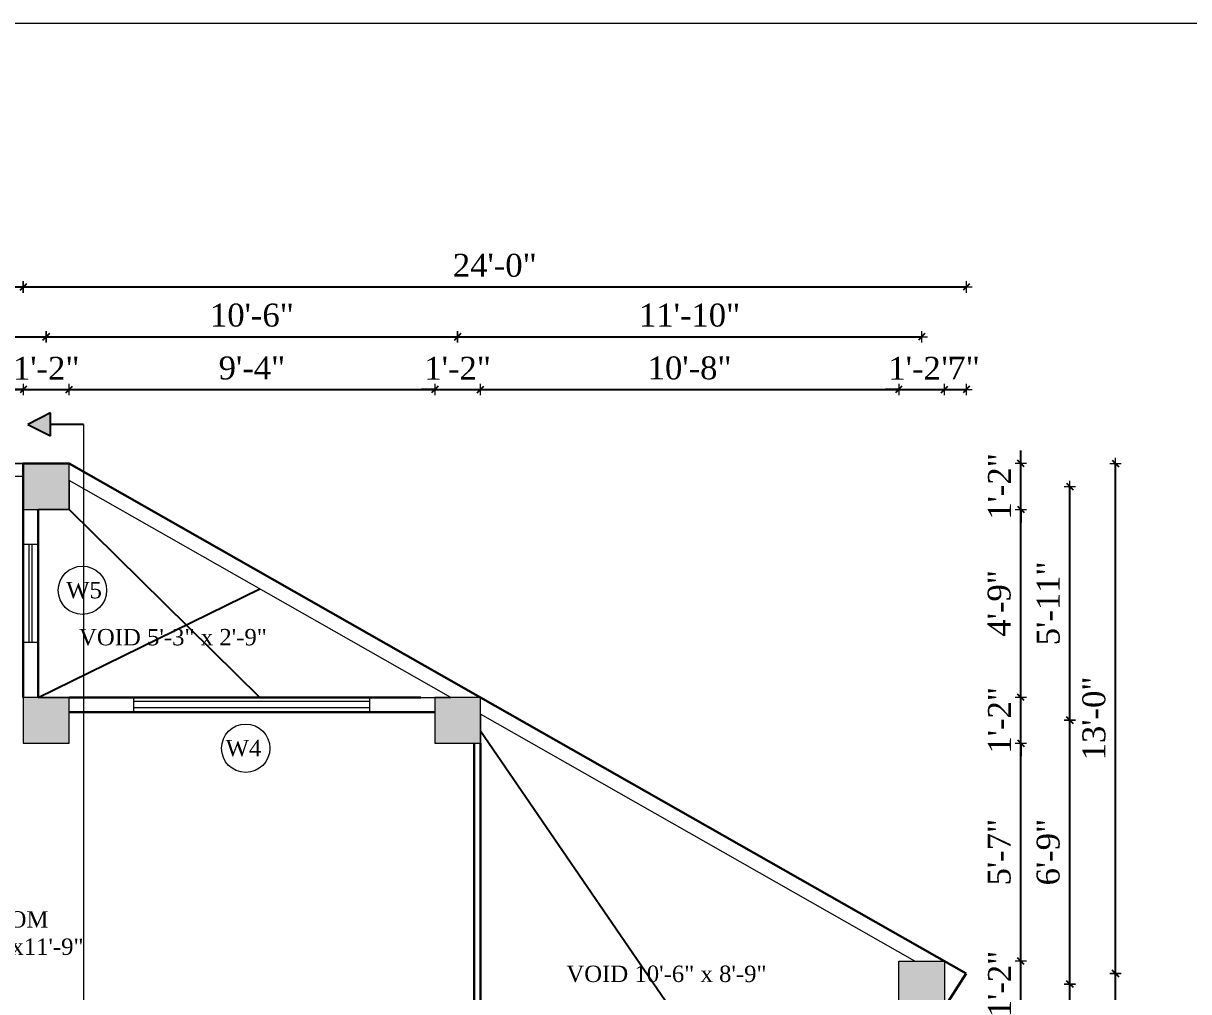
# Model space of a CAD drawing. Header units: inches. Extents: x 151827 to 158466, y -33102 to -26532.
# Drawn here: x 157548.7 to 157904.4, y -31242.7 to -30947.1 of the extents above; entities that cross this region are included whole.
import ezdxf

# ---------------------------------------------------------------- set-up
doc = ezdxf.new("R2010")
doc.units = ezdxf.units.IN
doc.header["$LTSCALE"] = 5
doc.header["$MEASUREMENT"] = 0
for name, color, linetype, lineweight in [('A-WALL', 7, 'Continuous', 9), ('Dimension', 7, 'Continuous', 18), ('Dw', 2, 'Continuous', 18), ('ele1', 21, 'Continuous', 20)]:
    doc.layers.add(name, color=color, linetype=linetype, lineweight=lineweight)
doc.layers.add('dim line', color=7, linetype='Continuous', lineweight=15, true_color=0xfab2b2)
doc.layers.add('TEXT', color=6, linetype='Continuous')
doc.layers.add('WALL', color=7, linetype='Continuous')
doc.styles.add('ordinary', font='times.ttf')
doc.dimstyles.new('Copy of 96', dxfattribs={"dimtxt": 7, "dimasz": 4, "dimexe": 0.5, "dimexo": 0.5, "dimgap": 3, "dimtad": 1, "dimdec": 1, "dimzin": 11, "dimdsep": 46, "dimlunit": 4, "dimtxsty": 'ordinary', "dimblk": 'OBLIQUE', "dimcen": 0.09, "dimse1": 1, "dimse2": 1, "dimclrt": 6, "dimazin": 0, "dimtfac": 1, "dimtdec": 1, "dimtix": 1, "dimtmove": 2, "dimatfit": 3, "dimldrblk": 'leader', "dimfxl": 0.5, "dimfxlon": 1, "dimtolj": 1, "dimtzin": 0, "dimarcsym": 0})

# ---------------------------------------------------------------- blocks, each defined once
blk = doc.blocks.new('oblique')
at = {"color": 0, "lineweight": -2}
blk.add_line((0.25, 0.25), (-0.25, -0.25), dxfattribs=at)
at = {"layer": 'dim line', "lineweight": 9}
for p, q in [((-0.4375, 0), (0.4375, 0)), ((0, 0.4375), (0, -0.4375))]:
    blk.add_line(p, q, dxfattribs=at)
blk = doc.blocks.new('*D532')
at = {"layer": 'A-WALL', "color": 0, "lineweight": -2, "ltscale": 5, "transparency": 16777216}
for p, q in [((157853.15, -31233.39), (157853.15, -31229.39)), ((157853.15, -31247.39), (157853.15, -31233.39)), ((157853.15, -31247.39), (157853.15, -31251.39))]:
    blk.add_line(p, q, dxfattribs=at)
at = {"layer": 'Defpoints', "color": 0, "ltscale": 5, "transparency": 16777216}
for p in [(157829.89, -31233.39), (157853.15, -31233.39), (157829.89, -31247.39)]:
    blk.add_point(p, dxfattribs=at)
at = {"layer": 'A-WALL', "color": 0, "lineweight": -2, "ltscale": 5, "transparency": 16777216, "xscale": 4, "yscale": 4, "zscale": 4}
for p, rotation in [((157853.15, -31233.39), 270), ((157853.15, -31247.39), 90)]:
    blk.add_blockref('oblique', p, dxfattribs=dict(at, rotation=rotation))
at = {"layer": 'A-WALL', "color": 6, "ltscale": 5, "transparency": 16777216, "insert": (157846.65, -31240.39), "char_height": 7, "attachment_point": 5, "rotation": 90, "style": 'ordinary'}
blk.add_mtext('\\A1;1\'-2"', dxfattribs=at)
blk = doc.blocks.new('_OBLIQUE')
at = {"color": 0, "linetype": 'ByBlock'}
blk.add_line((-0.5, -0.5), (0.5, 0.5), dxfattribs=at)
blk = doc.blocks.new('leader')
at = {"layer": 'Dimension'}
for p, q in [((0, -4.328), (0, 4.328)), ((-4.424, 0), (4.424, 0))]:
    blk.add_line(p, q, dxfattribs=at)
blk = doc.blocks.new('*D533')
at = {"layer": 'A-WALL', "color": 0, "lineweight": -2, "ltscale": 5, "transparency": 16777216}
blk.add_line((157853.15, -31233.39), (157853.15, -31166.88), dxfattribs=at)
at = {"layer": 'Defpoints', "color": 0, "ltscale": 5, "transparency": 16777216}
for p in [(157688.28, -31166.88), (157853.15, -31166.88), (157829.89, -31233.39)]:
    blk.add_point(p, dxfattribs=at)
at = {"layer": 'A-WALL', "color": 0, "lineweight": -2, "ltscale": 5, "transparency": 16777216, "xscale": 4, "yscale": 4, "zscale": 4}
for p, rotation in [((157853.15, -31166.88), 90), ((157853.15, -31233.39), 270)]:
    blk.add_blockref('oblique', p, dxfattribs=dict(at, rotation=rotation))
at = {"layer": 'A-WALL', "color": 6, "ltscale": 5, "transparency": 16777216, "insert": (157846.58, -31200.13), "char_height": 7, "attachment_point": 5, "rotation": 90, "style": 'ordinary'}
blk.add_mtext('\\A1;5\'-7"', dxfattribs=at)
blk = doc.blocks.new('*D534')
at = {"layer": 'A-WALL', "color": 0, "lineweight": -2, "ltscale": 5, "transparency": 16777216}
for p, q in [((157853.15, -31152.88), (157853.15, -31148.88)), ((157853.15, -31166.88), (157853.15, -31152.88)), ((157853.15, -31166.88), (157853.15, -31170.88))]:
    blk.add_line(p, q, dxfattribs=at)
at = {"layer": 'Defpoints', "color": 0, "ltscale": 5, "transparency": 16777216}
for p in [(157688.28, -31152.88), (157853.15, -31152.88), (157688.28, -31166.88)]:
    blk.add_point(p, dxfattribs=at)
at = {"layer": 'A-WALL', "color": 0, "lineweight": -2, "ltscale": 5, "transparency": 16777216, "xscale": 4, "yscale": 4, "zscale": 4}
for p, rotation in [((157853.15, -31152.88), 270), ((157853.15, -31166.88), 90)]:
    blk.add_blockref('oblique', p, dxfattribs=dict(at, rotation=rotation))
at = {"layer": 'A-WALL', "color": 6, "ltscale": 5, "transparency": 16777216, "insert": (157846.65, -31159.88), "char_height": 7, "attachment_point": 5, "rotation": 90, "style": 'ordinary'}
blk.add_mtext('\\A1;1\'-2"', dxfattribs=at)
blk = doc.blocks.new('*D535')
at = {"layer": 'A-WALL', "color": 0, "lineweight": -2, "ltscale": 5, "transparency": 16777216}
blk.add_line((157853.15, -31152.88), (157853.15, -31095.5), dxfattribs=at)
at = {"layer": 'Defpoints', "color": 0, "ltscale": 5, "transparency": 16777216}
for p in [(157562.71, -31095.5), (157853.15, -31095.5), (157688.28, -31152.88)]:
    blk.add_point(p, dxfattribs=at)
at = {"layer": 'A-WALL', "color": 0, "lineweight": -2, "ltscale": 5, "transparency": 16777216, "xscale": 4, "yscale": 4, "zscale": 4}
for p, rotation in [((157853.15, -31095.5), 90), ((157853.15, -31152.88), 270)]:
    blk.add_blockref('oblique', p, dxfattribs=dict(at, rotation=rotation))
at = {"layer": 'A-WALL', "color": 6, "ltscale": 5, "transparency": 16777216, "insert": (157846.58, -31124.19), "char_height": 7, "attachment_point": 5, "rotation": 90, "style": 'ordinary'}
blk.add_mtext('\\A1;4\'-9"', dxfattribs=at)
blk = doc.blocks.new('*D536')
at = {"layer": 'A-WALL', "color": 0, "lineweight": -2, "ltscale": 5, "transparency": 16777216}
for p, q in [((157853.15, -31081.5), (157853.15, -31077.5)), ((157853.15, -31095.5), (157853.15, -31081.5)), ((157853.15, -31095.5), (157853.15, -31099.5))]:
    blk.add_line(p, q, dxfattribs=at)
at = {"layer": 'Defpoints', "color": 0, "ltscale": 5, "transparency": 16777216}
for p in [(157562.71, -31081.5), (157853.15, -31081.5), (157562.71, -31095.5)]:
    blk.add_point(p, dxfattribs=at)
at = {"layer": 'A-WALL', "color": 0, "lineweight": -2, "ltscale": 5, "transparency": 16777216, "xscale": 4, "yscale": 4, "zscale": 4}
for p, rotation in [((157853.15, -31081.5), 270), ((157853.15, -31095.5), 90)]:
    blk.add_blockref('oblique', p, dxfattribs=dict(at, rotation=rotation))
at = {"layer": 'A-WALL', "color": 6, "ltscale": 5, "transparency": 16777216, "insert": (157846.65, -31088.5), "char_height": 7, "attachment_point": 5, "rotation": 90, "style": 'ordinary'}
blk.add_mtext('\\A1;1\'-2"', dxfattribs=at)
blk = doc.blocks.new('*D537')
at = {"layer": 'A-WALL', "color": 0, "lineweight": -2, "ltscale": 5, "transparency": 16777216}
blk.add_line((157868.11, -31300.16), (157868.11, -31240.39), dxfattribs=at)
at = {"layer": 'Defpoints', "color": 0, "ltscale": 5, "transparency": 16777216}
for p in [(157822.89, -31240.39), (157868.11, -31240.39), (157784.29, -31300.16)]:
    blk.add_point(p, dxfattribs=at)
at = {"layer": 'A-WALL', "color": 0, "lineweight": -2, "ltscale": 5, "transparency": 16777216, "xscale": 4, "yscale": 4, "zscale": 4}
for p, rotation in [((157868.11, -31240.39), 90), ((157868.11, -31300.16), 270)]:
    blk.add_blockref('oblique', p, dxfattribs=dict(at, rotation=rotation))
at = {"layer": 'A-WALL', "color": 6, "ltscale": 5, "transparency": 16777216, "insert": (157861.55, -31270.27), "char_height": 7, "attachment_point": 5, "rotation": 90, "style": 'ordinary'}
blk.add_mtext('\\A1;5\'-0"', dxfattribs=at)
blk = doc.blocks.new('*D538')
at = {"layer": 'A-WALL', "color": 0, "lineweight": -2, "ltscale": 5, "transparency": 16777216}
blk.add_line((157868.11, -31240.39), (157868.11, -31159.88), dxfattribs=at)
at = {"layer": 'Defpoints', "color": 0, "ltscale": 5, "transparency": 16777216}
for p in [(157681.28, -31159.88), (157868.11, -31159.88), (157822.89, -31240.39)]:
    blk.add_point(p, dxfattribs=at)
at = {"layer": 'A-WALL', "color": 0, "lineweight": -2, "ltscale": 5, "transparency": 16777216, "xscale": 4, "yscale": 4, "zscale": 4}
for p, rotation in [((157868.11, -31159.88), 90), ((157868.11, -31240.39), 270)]:
    blk.add_blockref('oblique', p, dxfattribs=dict(at, rotation=rotation))
at = {"layer": 'A-WALL', "color": 6, "ltscale": 5, "transparency": 16777216, "insert": (157861.54, -31200.13), "char_height": 7, "attachment_point": 5, "rotation": 90, "style": 'ordinary'}
blk.add_mtext('\\A1;6\'-9"', dxfattribs=at)
blk = doc.blocks.new('*D539')
at = {"layer": 'A-WALL', "color": 0, "lineweight": -2, "ltscale": 5, "transparency": 16777216}
blk.add_line((157868.11, -31159.88), (157868.11, -31088.5), dxfattribs=at)
at = {"layer": 'Defpoints', "color": 0, "ltscale": 5, "transparency": 16777216}
for p in [(157555.71, -31088.5), (157868.11, -31088.5), (157681.28, -31159.88)]:
    blk.add_point(p, dxfattribs=at)
at = {"layer": 'A-WALL', "color": 0, "lineweight": -2, "ltscale": 5, "transparency": 16777216, "xscale": 4, "yscale": 4, "zscale": 4}
for p, rotation in [((157868.11, -31088.5), 90), ((157868.11, -31159.88), 270)]:
    blk.add_blockref('oblique', p, dxfattribs=dict(at, rotation=rotation))
at = {"layer": 'A-WALL', "color": 6, "ltscale": 5, "transparency": 16777216, "insert": (157861.55, -31124.19), "char_height": 7, "attachment_point": 5, "rotation": 90, "style": 'ordinary'}
blk.add_mtext('\\A1;5\'-11"', dxfattribs=at)
blk = doc.blocks.new('*D541')
at = {"layer": 'A-WALL', "color": 0, "lineweight": -2, "ltscale": 5, "transparency": 16777216}
blk.add_line((157441.82, -31058.94), (157548.71, -31058.94), dxfattribs=at)
at = {"layer": 'Defpoints', "color": 0, "ltscale": 5, "transparency": 16777216}
for p in [(157548.71, -31058.94), (157548.71, -31081.5), (157441.82, -31152.88)]:
    blk.add_point(p, dxfattribs=at)
at = {"layer": 'A-WALL', "color": 0, "lineweight": -2, "ltscale": 5, "transparency": 16777216, "xscale": 4, "yscale": 4, "zscale": 4, "rotation": 180}
blk.add_blockref('oblique', (157441.82, -31058.94), dxfattribs=at)
at = {"layer": 'A-WALL', "color": 0, "lineweight": -2, "ltscale": 5, "transparency": 16777216, "xscale": 4, "yscale": 4, "zscale": 4}
blk.add_blockref('oblique', (157548.71, -31058.94), dxfattribs=at)
at = {"layer": 'A-WALL', "color": 6, "ltscale": 5, "transparency": 16777216, "insert": (157495.27, -31052.38), "char_height": 7, "attachment_point": 5, "style": 'ordinary'}
blk.add_mtext('\\A1;8\'-11"', dxfattribs=at)
blk = doc.blocks.new('*D542')
at = {"layer": 'A-WALL', "color": 0, "lineweight": -2, "ltscale": 5, "transparency": 16777216}
for p, q in [((157548.71, -31058.94), (157544.71, -31058.94)), ((157548.71, -31058.94), (157562.71, -31058.94)), ((157562.71, -31058.94), (157566.71, -31058.94))]:
    blk.add_line(p, q, dxfattribs=at)
at = {"layer": 'Defpoints', "color": 0, "ltscale": 5, "transparency": 16777216}
for p in [(157562.71, -31058.94), (157548.71, -31081.5), (157562.71, -31081.5)]:
    blk.add_point(p, dxfattribs=at)
at = {"layer": 'A-WALL', "color": 0, "lineweight": -2, "ltscale": 5, "transparency": 16777216, "xscale": 4, "yscale": 4, "zscale": 4}
blk.add_blockref('oblique', (157548.71, -31058.94), dxfattribs=at)
at = {"layer": 'A-WALL', "color": 0, "lineweight": -2, "ltscale": 5, "transparency": 16777216, "xscale": 4, "yscale": 4, "zscale": 4, "rotation": 180}
blk.add_blockref('oblique', (157562.71, -31058.94), dxfattribs=at)
at = {"layer": 'A-WALL', "color": 6, "ltscale": 5, "transparency": 16777216, "insert": (157555.71, -31052.44), "char_height": 7, "attachment_point": 5, "style": 'ordinary'}
blk.add_mtext('\\A1;1\'-2"', dxfattribs=at)
blk = doc.blocks.new('*D543')
at = {"layer": 'A-WALL', "color": 0, "lineweight": -2, "ltscale": 5, "transparency": 16777216}
blk.add_line((157562.71, -31058.94), (157674.28, -31058.94), dxfattribs=at)
at = {"layer": 'Defpoints', "color": 0, "ltscale": 5, "transparency": 16777216}
for p in [(157674.28, -31058.94), (157562.71, -31081.5), (157674.28, -31152.88)]:
    blk.add_point(p, dxfattribs=at)
at = {"layer": 'A-WALL', "color": 0, "lineweight": -2, "ltscale": 5, "transparency": 16777216, "xscale": 4, "yscale": 4, "zscale": 4, "rotation": 180}
blk.add_blockref('oblique', (157562.71, -31058.94), dxfattribs=at)
at = {"layer": 'A-WALL', "color": 0, "lineweight": -2, "ltscale": 5, "transparency": 16777216, "xscale": 4, "yscale": 4, "zscale": 4}
blk.add_blockref('oblique', (157674.28, -31058.94), dxfattribs=at)
at = {"layer": 'A-WALL', "color": 6, "ltscale": 5, "transparency": 16777216, "insert": (157618.49, -31052.37), "char_height": 7, "attachment_point": 5, "style": 'ordinary'}
blk.add_mtext('\\A1;9\'-4"', dxfattribs=at)
blk = doc.blocks.new('*D544')
at = {"layer": 'A-WALL', "color": 0, "lineweight": -2, "ltscale": 5, "transparency": 16777216}
for p, q in [((157674.28, -31058.94), (157670.28, -31058.94)), ((157674.28, -31058.94), (157688.28, -31058.94)), ((157688.28, -31058.94), (157692.28, -31058.94))]:
    blk.add_line(p, q, dxfattribs=at)
at = {"layer": 'Defpoints', "color": 0, "ltscale": 5, "transparency": 16777216}
for p in [(157688.28, -31058.94), (157674.28, -31152.88), (157688.28, -31152.88)]:
    blk.add_point(p, dxfattribs=at)
at = {"layer": 'A-WALL', "color": 0, "lineweight": -2, "ltscale": 5, "transparency": 16777216, "xscale": 4, "yscale": 4, "zscale": 4}
blk.add_blockref('oblique', (157674.28, -31058.94), dxfattribs=at)
at = {"layer": 'A-WALL', "color": 0, "lineweight": -2, "ltscale": 5, "transparency": 16777216, "xscale": 4, "yscale": 4, "zscale": 4, "rotation": 180}
blk.add_blockref('oblique', (157688.28, -31058.94), dxfattribs=at)
at = {"layer": 'A-WALL', "color": 6, "ltscale": 5, "transparency": 16777216, "insert": (157681.28, -31052.44), "char_height": 7, "attachment_point": 5, "style": 'ordinary'}
blk.add_mtext('\\A1;1\'-2"', dxfattribs=at)
blk = doc.blocks.new('*D545')
at = {"layer": 'A-WALL', "color": 0, "lineweight": -2, "ltscale": 5, "transparency": 16777216}
blk.add_line((157688.28, -31058.94), (157815.89, -31058.94), dxfattribs=at)
at = {"layer": 'Defpoints', "color": 0, "ltscale": 5, "transparency": 16777216}
for p in [(157815.89, -31058.94), (157688.28, -31152.88), (157815.89, -31233.39)]:
    blk.add_point(p, dxfattribs=at)
at = {"layer": 'A-WALL', "color": 0, "lineweight": -2, "ltscale": 5, "transparency": 16777216, "xscale": 4, "yscale": 4, "zscale": 4, "rotation": 180}
blk.add_blockref('oblique', (157688.28, -31058.94), dxfattribs=at)
at = {"layer": 'A-WALL', "color": 0, "lineweight": -2, "ltscale": 5, "transparency": 16777216, "xscale": 4, "yscale": 4, "zscale": 4}
blk.add_blockref('oblique', (157815.89, -31058.94), dxfattribs=at)
at = {"layer": 'A-WALL', "color": 6, "ltscale": 5, "transparency": 16777216, "insert": (157752.08, -31052.38), "char_height": 7, "attachment_point": 5, "style": 'ordinary'}
blk.add_mtext('\\A1;10\'-8"', dxfattribs=at)
blk = doc.blocks.new('*D546')
at = {"layer": 'A-WALL', "color": 0, "lineweight": -2, "ltscale": 5, "transparency": 16777216}
for p, q in [((157815.89, -31058.94), (157811.89, -31058.94)), ((157815.89, -31058.94), (157829.89, -31058.94)), ((157829.89, -31058.94), (157833.89, -31058.94))]:
    blk.add_line(p, q, dxfattribs=at)
at = {"layer": 'Defpoints', "color": 0, "ltscale": 5, "transparency": 16777216}
for p in [(157829.89, -31058.94), (157815.89, -31233.39), (157829.89, -31233.39)]:
    blk.add_point(p, dxfattribs=at)
at = {"layer": 'A-WALL', "color": 0, "lineweight": -2, "ltscale": 5, "transparency": 16777216, "xscale": 4, "yscale": 4, "zscale": 4}
blk.add_blockref('oblique', (157815.89, -31058.94), dxfattribs=at)
at = {"layer": 'A-WALL', "color": 0, "lineweight": -2, "ltscale": 5, "transparency": 16777216, "xscale": 4, "yscale": 4, "zscale": 4, "rotation": 180}
blk.add_blockref('oblique', (157829.89, -31058.94), dxfattribs=at)
at = {"layer": 'A-WALL', "color": 6, "ltscale": 5, "transparency": 16777216, "insert": (157822.89, -31052.44), "char_height": 7, "attachment_point": 5, "style": 'ordinary'}
blk.add_mtext('\\A1;1\'-2"', dxfattribs=at)
blk = doc.blocks.new('*D547')
at = {"layer": 'A-WALL', "color": 0, "lineweight": -2, "ltscale": 5, "transparency": 16777216}
blk.add_line((157829.89, -31058.94), (157836.52, -31058.94), dxfattribs=at)
at = {"layer": 'Defpoints', "color": 0, "ltscale": 5, "transparency": 16777216}
for p in [(157836.52, -31058.94), (157829.89, -31233.39), (157836.52, -31237.15)]:
    blk.add_point(p, dxfattribs=at)
at = {"layer": 'A-WALL', "color": 0, "lineweight": -2, "ltscale": 5, "transparency": 16777216, "xscale": 4, "yscale": 4, "zscale": 4, "rotation": 180}
blk.add_blockref('oblique', (157829.89, -31058.94), dxfattribs=at)
at = {"layer": 'A-WALL', "color": 0, "lineweight": -2, "ltscale": 5, "transparency": 16777216, "xscale": 4, "yscale": 4, "zscale": 4}
blk.add_blockref('oblique', (157836.52, -31058.94), dxfattribs=at)
at = {"layer": 'A-WALL', "color": 6, "ltscale": 5, "transparency": 16777216, "insert": (157835.85, -31052.36), "char_height": 7, "attachment_point": 5, "style": 'ordinary'}
blk.add_mtext('\\A1;7"', dxfattribs=at)
blk = doc.blocks.new('*D548')
at = {"layer": 'A-WALL', "color": 0, "lineweight": -2, "ltscale": 5, "transparency": 16777216}
blk.add_line((157434.82, -31042.81), (157555.71, -31042.81), dxfattribs=at)
at = {"layer": 'Defpoints', "color": 0, "ltscale": 5, "transparency": 16777216}
for p in [(157555.71, -31042.81), (157434.82, -31159.88), (157555.71, -31159.88)]:
    blk.add_point(p, dxfattribs=at)
at = {"layer": 'A-WALL', "color": 0, "lineweight": -2, "ltscale": 5, "transparency": 16777216, "xscale": 4, "yscale": 4, "zscale": 4, "rotation": 180}
blk.add_blockref('oblique', (157434.82, -31042.81), dxfattribs=at)
at = {"layer": 'A-WALL', "color": 0, "lineweight": -2, "ltscale": 5, "transparency": 16777216, "xscale": 4, "yscale": 4, "zscale": 4}
blk.add_blockref('oblique', (157555.71, -31042.81), dxfattribs=at)
at = {"layer": 'A-WALL', "color": 6, "ltscale": 5, "transparency": 16777216, "insert": (157495.27, -31036.25), "char_height": 7, "attachment_point": 5, "style": 'ordinary'}
blk.add_mtext('\\A1;10\'-1"', dxfattribs=at)
blk = doc.blocks.new('*D549')
at = {"layer": 'A-WALL', "color": 0, "lineweight": -2, "ltscale": 5, "transparency": 16777216}
blk.add_line((157555.71, -31042.81), (157681.28, -31042.81), dxfattribs=at)
at = {"layer": 'Defpoints', "color": 0, "ltscale": 5, "transparency": 16777216}
for p in [(157681.28, -31042.81), (157555.71, -31159.88), (157681.28, -31159.88)]:
    blk.add_point(p, dxfattribs=at)
at = {"layer": 'A-WALL', "color": 0, "lineweight": -2, "ltscale": 5, "transparency": 16777216, "xscale": 4, "yscale": 4, "zscale": 4, "rotation": 180}
blk.add_blockref('oblique', (157555.71, -31042.81), dxfattribs=at)
at = {"layer": 'A-WALL', "color": 0, "lineweight": -2, "ltscale": 5, "transparency": 16777216, "xscale": 4, "yscale": 4, "zscale": 4}
blk.add_blockref('oblique', (157681.28, -31042.81), dxfattribs=at)
at = {"layer": 'A-WALL', "color": 6, "ltscale": 5, "transparency": 16777216, "insert": (157618.49, -31036.25), "char_height": 7, "attachment_point": 5, "style": 'ordinary'}
blk.add_mtext('\\A1;10\'-6"', dxfattribs=at)
blk = doc.blocks.new('*D550')
at = {"layer": 'A-WALL', "color": 0, "lineweight": -2, "ltscale": 5, "transparency": 16777216}
blk.add_line((157681.28, -31042.81), (157822.89, -31042.81), dxfattribs=at)
at = {"layer": 'Defpoints', "color": 0, "ltscale": 5, "transparency": 16777216}
for p in [(157822.89, -31042.81), (157681.28, -31159.88), (157822.89, -31240.39)]:
    blk.add_point(p, dxfattribs=at)
at = {"layer": 'A-WALL', "color": 0, "lineweight": -2, "ltscale": 5, "transparency": 16777216, "xscale": 4, "yscale": 4, "zscale": 4, "rotation": 180}
blk.add_blockref('oblique', (157681.28, -31042.81), dxfattribs=at)
at = {"layer": 'A-WALL', "color": 0, "lineweight": -2, "ltscale": 5, "transparency": 16777216, "xscale": 4, "yscale": 4, "zscale": 4}
blk.add_blockref('oblique', (157822.89, -31042.81), dxfattribs=at)
at = {"layer": 'A-WALL', "color": 6, "ltscale": 5, "transparency": 16777216, "insert": (157752.08, -31036.25), "char_height": 7, "attachment_point": 5, "style": 'ordinary'}
blk.add_mtext('\\A1;11\'-10"', dxfattribs=at)
blk = doc.blocks.new('*D551')
at = {"layer": 'A-WALL', "color": 0, "lineweight": -2, "ltscale": 5, "transparency": 16777216}
blk.add_line((157427.82, -31027.61), (157548.71, -31027.61), dxfattribs=at)
at = {"layer": 'Defpoints', "color": 0, "ltscale": 5, "transparency": 16777216}
for p in [(157548.71, -31027.61), (157548.71, -31081.5), (157427.82, -31152.88)]:
    blk.add_point(p, dxfattribs=at)
at = {"layer": 'A-WALL', "color": 0, "lineweight": -2, "ltscale": 5, "transparency": 16777216, "xscale": 4, "yscale": 4, "zscale": 4, "rotation": 180}
blk.add_blockref('oblique', (157427.82, -31027.61), dxfattribs=at)
at = {"layer": 'A-WALL', "color": 0, "lineweight": -2, "ltscale": 5, "transparency": 16777216, "xscale": 4, "yscale": 4, "zscale": 4}
blk.add_blockref('oblique', (157548.71, -31027.61), dxfattribs=at)
at = {"layer": 'A-WALL', "color": 6, "ltscale": 5, "transparency": 16777216, "insert": (157488.27, -31021.05), "char_height": 7, "attachment_point": 5, "style": 'ordinary'}
blk.add_mtext('\\A1;10\'-1"', dxfattribs=at)
blk = doc.blocks.new('*D552')
at = {"layer": 'A-WALL', "color": 0, "lineweight": -2, "ltscale": 5, "transparency": 16777216}
blk.add_line((157548.71, -31027.61), (157836.52, -31027.61), dxfattribs=at)
at = {"layer": 'Defpoints', "color": 0, "ltscale": 5, "transparency": 16777216}
for p in [(157836.52, -31027.61), (157548.71, -31081.5), (157836.52, -31237.15)]:
    blk.add_point(p, dxfattribs=at)
at = {"layer": 'A-WALL', "color": 0, "lineweight": -2, "ltscale": 5, "transparency": 16777216, "xscale": 4, "yscale": 4, "zscale": 4, "rotation": 180}
blk.add_blockref('oblique', (157548.71, -31027.61), dxfattribs=at)
at = {"layer": 'A-WALL', "color": 0, "lineweight": -2, "ltscale": 5, "transparency": 16777216, "xscale": 4, "yscale": 4, "zscale": 4}
blk.add_blockref('oblique', (157836.52, -31027.61), dxfattribs=at)
at = {"layer": 'A-WALL', "color": 6, "ltscale": 5, "transparency": 16777216, "insert": (157692.62, -31021.05), "char_height": 7, "attachment_point": 5, "style": 'ordinary'}
blk.add_mtext('\\A1;24\'-0"', dxfattribs=at)
blk = doc.blocks.new('*D553')
at = {"layer": 'A-WALL', "color": 0, "lineweight": -2, "ltscale": 5, "transparency": 16777216}
blk.add_line((157882.06, -31346.16), (157882.06, -31237.15), dxfattribs=at)
at = {"layer": 'Defpoints', "color": 0, "ltscale": 5, "transparency": 16777216}
for p in [(157836.52, -31237.15), (157882.06, -31237.15), (157766.08, -31346.16)]:
    blk.add_point(p, dxfattribs=at)
at = {"layer": 'A-WALL', "color": 0, "lineweight": -2, "ltscale": 5, "transparency": 16777216, "xscale": 4, "yscale": 4, "zscale": 4}
for p, rotation in [((157882.06, -31237.15), 90), ((157882.06, -31346.16), 270)]:
    blk.add_blockref('oblique', p, dxfattribs=dict(at, rotation=rotation))
at = {"layer": 'A-WALL', "color": 6, "ltscale": 5, "transparency": 16777216, "insert": (157875.49, -31291.66), "char_height": 7, "attachment_point": 5, "rotation": 90, "style": 'ordinary'}
blk.add_mtext('\\A1;9\'-1"', dxfattribs=at)
blk = doc.blocks.new('*D554')
at = {"layer": 'A-WALL', "color": 0, "lineweight": -2, "ltscale": 5, "transparency": 16777216}
blk.add_line((157882.06, -31237.15), (157882.06, -31081.5), dxfattribs=at)
at = {"layer": 'Defpoints', "color": 0, "ltscale": 5, "transparency": 16777216}
for p in [(157562.71, -31081.5), (157882.06, -31081.5), (157836.52, -31237.15)]:
    blk.add_point(p, dxfattribs=at)
at = {"layer": 'A-WALL', "color": 0, "lineweight": -2, "ltscale": 5, "transparency": 16777216, "xscale": 4, "yscale": 4, "zscale": 4}
for p, rotation in [((157882.06, -31081.5), 90), ((157882.06, -31237.15), 270)]:
    blk.add_blockref('oblique', p, dxfattribs=dict(at, rotation=rotation))
at = {"layer": 'A-WALL', "color": 6, "ltscale": 5, "transparency": 16777216, "insert": (157875.5, -31159.32), "char_height": 7, "attachment_point": 5, "rotation": 90, "style": 'ordinary'}
blk.add_mtext('\\A1;13\'-0"', dxfattribs=at)
blk = doc.blocks.new('*D564')
at = {"layer": 'A-WALL', "color": 0, "lineweight": -2, "ltscale": 5, "transparency": 16777216}
blk.add_line((157829.89, -31372.77), (157836.52, -31372.77), dxfattribs=at)
at = {"layer": 'Defpoints', "color": 0, "ltscale": 5, "transparency": 16777216}
for p in [(157836.52, -31237.15), (157829.89, -31247.39), (157836.52, -31372.77)]:
    blk.add_point(p, dxfattribs=at)
at = {"layer": 'A-WALL', "color": 0, "lineweight": -2, "ltscale": 5, "transparency": 16777216, "xscale": 4, "yscale": 4, "zscale": 4, "rotation": 180}
blk.add_blockref('oblique', (157829.89, -31372.77), dxfattribs=at)
at = {"layer": 'A-WALL', "color": 0, "lineweight": -2, "ltscale": 5, "transparency": 16777216, "xscale": 4, "yscale": 4, "zscale": 4}
blk.add_blockref('oblique', (157836.52, -31372.77), dxfattribs=at)
at = {"layer": 'A-WALL', "color": 6, "ltscale": 5, "transparency": 16777216, "insert": (157834.94, -31366.16), "char_height": 7, "attachment_point": 5, "style": 'ordinary'}
blk.add_mtext('\\A1;7"', dxfattribs=at)
blk = doc.blocks.new('*D568')
at = {"layer": 'A-WALL', "color": 0, "lineweight": -2, "ltscale": 5, "transparency": 16777216}
blk.add_line((157784.29, -31386.01), (157822.89, -31386.01), dxfattribs=at)
at = {"layer": 'Defpoints', "color": 0, "ltscale": 5, "transparency": 16777216}
for p in [(157822.89, -31240.39), (157784.29, -31300.16), (157822.89, -31386.01)]:
    blk.add_point(p, dxfattribs=at)
at = {"layer": 'A-WALL', "color": 0, "lineweight": -2, "ltscale": 5, "transparency": 16777216, "xscale": 4, "yscale": 4, "zscale": 4, "rotation": 180}
blk.add_blockref('oblique', (157784.29, -31386.01), dxfattribs=at)
at = {"layer": 'A-WALL', "color": 0, "lineweight": -2, "ltscale": 5, "transparency": 16777216, "xscale": 4, "yscale": 4, "zscale": 4}
blk.add_blockref('oblique', (157822.89, -31386.01), dxfattribs=at)
at = {"layer": 'A-WALL', "color": 6, "ltscale": 5, "transparency": 16777216, "insert": (157803.59, -31379.45), "char_height": 7, "attachment_point": 5, "style": 'ordinary'}
blk.add_mtext('\\A1;3\'-3"', dxfattribs=at)
blk = doc.blocks.new('*D570')
at = {"layer": 'A-WALL', "color": 0, "lineweight": -2, "ltscale": 5, "transparency": 16777216}
blk.add_line((157790.96, -31399.07), (157836.52, -31399.07), dxfattribs=at)
at = {"layer": 'Defpoints', "color": 0, "ltscale": 5, "transparency": 16777216}
for p in [(157836.52, -31237.15), (157790.96, -31307.16), (157836.52, -31399.07)]:
    blk.add_point(p, dxfattribs=at)
at = {"layer": 'A-WALL', "color": 0, "lineweight": -2, "ltscale": 5, "transparency": 16777216, "xscale": 4, "yscale": 4, "zscale": 4, "rotation": 180}
blk.add_blockref('oblique', (157790.96, -31399.07), dxfattribs=at)
at = {"layer": 'A-WALL', "color": 0, "lineweight": -2, "ltscale": 5, "transparency": 16777216, "xscale": 4, "yscale": 4, "zscale": 4}
blk.add_blockref('oblique', (157836.52, -31399.07), dxfattribs=at)
at = {"layer": 'A-WALL', "color": 6, "ltscale": 5, "transparency": 16777216, "insert": (157813.74, -31392.51), "char_height": 7, "attachment_point": 5, "style": 'ordinary'}
blk.add_mtext('\\A1;3\'-10"', dxfattribs=at)
blk = doc.blocks.new('*D574')
at = {"layer": 'A-WALL', "color": 0, "lineweight": -2, "ltscale": 5, "transparency": 16777216}
blk.add_line((157400.42, -31159.06), (157402.18, -31084.86), dxfattribs=at)
at = {"layer": 'Defpoints', "color": 0, "ltscale": 5, "transparency": 16777216}
for p in [(157402.18, -31084.86), (157555.71, -31088.5), (157434.82, -31159.88)]:
    blk.add_point(p, dxfattribs=at)
at = {"layer": 'A-WALL', "color": 0, "lineweight": -2, "ltscale": 5, "transparency": 16777216, "xscale": 4, "yscale": 4, "zscale": 4}
for p, rotation in [((157402.18, -31084.86), 88.64238169298181), ((157400.42, -31159.06), 268.6423816929818)]:
    blk.add_blockref('oblique', p, dxfattribs=dict(at, rotation=rotation))
at = {"layer": 'A-WALL', "color": 6, "ltscale": 5, "transparency": 16777216, "insert": (157394.74, -31121.8), "char_height": 7, "attachment_point": 5, "rotation": 88.6424, "style": 'ordinary'}
blk.add_mtext('\\A1;6\'-2"', dxfattribs=at)

msp = doc.modelspace()

# ---------------------------------------------------------------- hatches: boundary and pattern name
at = {"ltscale": 5}
msp.add_hatch(color=256, dxfattribs=at).paths.add_polyline_path([(157557, -31073.02), (157557, -31066.01), (157550.11, -31069.59)])
at = {"layer": 'WALL', "linetype": 'ByBlock', "ltscale": 5, "true_color": 0xf8991e}
h = msp.add_hatch(color=30, dxfattribs=at)
h.dxf.hatch_style = 1
h.paths.add_polyline_path([(157548.71, -31095.5), (157562.71, -31095.5), (157562.71, -31081.5), (157548.71, -31081.5)])
h = msp.add_hatch(color=30, dxfattribs=at)
h.dxf.hatch_style = 1
h.paths.add_polyline_path([(157548.71, -31166.88), (157562.71, -31166.88), (157562.71, -31152.88), (157548.71, -31152.88)])
h = msp.add_hatch(color=30, dxfattribs=at)
h.dxf.hatch_style = 1
h.paths.add_polyline_path([(157688.28, -31166.88), (157688.28, -31152.88), (157674.28, -31152.88), (157674.28, -31166.88)])
h = msp.add_hatch(color=30, dxfattribs=at)
h.dxf.hatch_style = 1
h.paths.add_polyline_path([(157815.89, -31233.39), (157815.89, -31247.39), (157829.89, -31247.39), (157829.89, -31233.39)])

# ---------------------------------------------------------------- linework, layer by layer
at = {"ltscale": 5}
for p, q in [((157557, -31066.01, -72.71), (157550.11, -31069.59, -72.71)), ((157557, -31073.02, -72.71), (157557, -31066.01, -72.71)), ((157550.11, -31069.59, -72.71), (157557, -31073.02, -72.71)), ((157567.09, -31069.59, -72.71), (157557, -31069.59, -72.71))]:
    msp.add_line(p, q, dxfattribs=at)
at = {"layer": 'A-WALL', "ltscale": 5}
for p, q in [((157567.09, -31069.59, -72.71), (157567.09, -31358.16, -72.71)), ((157548.71, -31081.5, -72.71), (157429.52, -31081.5, -72.71)), ((157553.21, -31106.19, -72.71), (157548.71, -31106.19, -72.71)), ((157553.21, -31136.19, -72.71), (157548.71, -31136.19, -72.71)), ((157582.49, -31157.38, -72.71), (157582.49, -31152.88, -72.71)), ((157654.49, -31157.38, -72.71), (157654.49, -31152.88, -72.71))]:
    msp.add_line(p, q, dxfattribs=at)
at = {"layer": 'A-WALL', "lineweight": 30}
for p, q in [((157548.71, -31081.5, -72.71), (157548.71, -31152.88, -72.71)), ((157562.71, -31081.5, -72.71), (157548.71, -31081.5, -72.71)), ((157562.71, -31081.5, -72.71), (157688.28, -31152.88, -72.71)), ((157553.21, -31095.5, -72.71), (157553.21, -31152.88, -72.71)), ((157553.21, -31095.5, -72.71), (157553.21, -31152.88, -72.71)), ((157562.71, -31152.88, -72.71), (157670.07, -31152.88, -72.71)), ((157688.28, -31152.88, -72.71), (157836.52, -31237.15, -72.71)), ((157674.28, -31157.38, -72.71), (157562.71, -31157.38, -72.71)), ((157686.28, -31166.88, -72.71), (157686.28, -31293.66, -72.71)), ((157688.28, -31166.88, -72.71), (157688.28, -31293.66, -72.71)), ((157836.52, -31237.15, -72.71), (157791.29, -31307.16, -72.71))]:
    msp.add_line(p, q, dxfattribs=at)
at = {"layer": 'A-WALL', "ltscale": 5, "elevation": -72.71}
for points in [[(157544.71, -31081.5), (157548.71, -31081.5), (157548.71, -31085.5), (157544.71, -31085.5)], [(157548.71, -31095.5), (157562.71, -31095.5), (157562.71, -31081.5), (157548.71, -31081.5)], [(157562.71, -31086.67), (157562.71, -31095.5), (157553.21, -31095.5), (157553.21, -31116.88), (157553.21, -31152.88), (157562.71, -31152.88), (157679.17, -31152.88)], [(157548.71, -31166.88), (157562.71, -31166.88), (157562.71, -31152.88), (157548.71, -31152.88)], [(157674.28, -31166.88), (157688.28, -31166.88), (157688.28, -31152.88), (157674.28, -31152.88)], [(157815.89, -31233.39), (157829.89, -31233.39), (157829.89, -31247.39), (157815.89, -31247.39)]]:
    msp.add_lwpolyline(points, close=True, dxfattribs=at)
msp.add_lwpolyline([(157688.28, -31298.16), (157688.28, -31298.16), (157777.29, -31298.16), (157777.29, -31293.16), (157791.29, -31293.16), (157791.29, -31298.87), (157824.55, -31247.39), (157815.89, -31247.39), (157815.89, -31233.39), (157820.79, -31233.39), (157688.28, -31158.05), (157688.28, -31166.88)], dxfattribs=at)
at = {"layer": 'A-WALL', "ltscale": 5}
for centre in [(157566.75, -31120.21, -72.71), (157616.59, -31168.42, -72.71)]:
    msp.add_circle(centre, 7.38, dxfattribs=at)
at = {"layer": 'Dw', "color": 3}
for p, q in [((157550.46, -31136.19, -72.71), (157550.46, -31106.19, -72.71)), ((157551.46, -31136.19, -72.71), (157551.46, -31106.19, -72.71)), ((157654.49, -31154.13, -72.71), (157582.49, -31154.13, -72.71)), ((157654.49, -31156.13, -72.71), (157582.49, -31156.13, -72.71))]:
    msp.add_line(p, q, dxfattribs=at)
at = {"layer": 'ele1', "elevation": -72.71}
msp.add_lwpolyline([(155380.93, -30947.13), (158465.9, -30947.13), (158465.9, -33102.46), (155380.93, -33102.46)], close=True, dxfattribs=at)
msp.add_lwpolyline([(155380.93, -30947.13), (158465.9, -30947.13), (158465.9, -33102.46), (155380.93, -33102.46)], close=True, dxfattribs=at)
at = {"layer": 'WALL', "color": 30, "linetype": 'ByBlock', "ltscale": 5, "true_color": 0xf8991e}
for p, q in [((157562.71, -31095.5, -72.71), (157620.94, -31152.88, -72.71)), ((157553.21, -31152.88, -72.71), (157620.94, -31119.77, -72.71)), ((157777.29, -31293.16, -72.71), (157688.28, -31163.23, -72.71))]:
    msp.add_line(p, q, dxfattribs=at)

# ---------------------------------------------------------------- texts
at = {"layer": 'TEXT', "style": 'ordinary'}
for s, p in [('W5', (157561.79, -31122.66, -72.71)), ('VOID 5\'-3" x 2\'-9"', (157565.71, -31137.01, -72.71)), ('W4', (157610.47, -31170.87, -72.71)), ('VOID 10\'-6" x 8\'-9"', (157714.46, -31239.78, -72.71))]:
    msp.add_text(s, height=5, dxfattribs=at).set_placement(p)
at = {"layer": 'TEXT', "insert": (157545.05, -31231.57, -72.71), "char_height": 5, "attachment_point": 8, "style": 'ordinary'}
msp.add_mtext_dynamic_manual_height_columns('ROOM\\P20\'-11"x11\'-9"', width=101.5687, gutter_width=1720.72, heights=[0], dxfattribs=at)

# ---------------------------------------------------------------- dimensions: what is measured, and where the dimension line sits
at = {"layer": 'A-WALL', "ltscale": 5}
for base, p1, p2, picture, middle in [((157548.71, -31027.61, -72.71), (157427.82, -31152.88, -72.71), (157548.71, -31081.5, -72.71), '*D551', (157488.27, -31021.05, -72.71)), ((157836.52, -31027.61, -72.71), (157548.71, -31081.5, -72.71), (157836.52, -31237.15, -72.71), '*D552', (157692.62, -31021.05, -72.71)), ((157555.71, -31042.81, -72.71), (157434.82, -31159.88, -72.71), (157555.71, -31159.88, -72.71), '*D548', (157495.27, -31036.25, -72.71)), ((157681.28, -31042.81, -72.71), (157555.71, -31159.88, -72.71), (157681.28, -31159.88, -72.71), '*D549', (157618.49, -31036.25, -72.71)), ((157822.89, -31042.81, -72.71), (157681.28, -31159.88, -72.71), (157822.89, -31240.39, -72.71), '*D550', (157752.08, -31036.25, -72.71)), ((157548.71, -31058.94, -72.71), (157441.82, -31152.88, -72.71), (157548.71, -31081.5, -72.71), '*D541', (157495.27, -31052.38, -72.71)), ((157562.71, -31058.94, -72.71), (157548.71, -31081.5, -72.71), (157562.71, -31081.5, -72.71), '*D542', (157555.71, -31052.44, -72.71)), ((157674.28, -31058.94, -72.71), (157562.71, -31081.5, -72.71), (157674.28, -31152.88, -72.71), '*D543', (157618.49, -31052.37, -72.71)), ((157688.28, -31058.94, -72.71), (157674.28, -31152.88, -72.71), (157688.28, -31152.88, -72.71), '*D544', (157681.28, -31052.44, -72.71)), ((157815.89, -31058.94, -72.71), (157688.28, -31152.88, -72.71), (157815.89, -31233.39, -72.71), '*D545', (157752.08, -31052.38, -72.71)), ((157829.89, -31058.94, -72.71), (157815.89, -31233.39, -72.71), (157829.89, -31233.39, -72.71), '*D546', (157822.89, -31052.44, -72.71)), ((157822.89, -31386.01, -72.71), (157784.29, -31300.16, -72.71), (157822.89, -31240.39, -72.71), '*D568', (157803.59, -31379.45, -72.71)), ((157836.52, -31399.07, -72.71), (157790.96, -31307.16, -72.71), (157836.52, -31237.15, -72.71), '*D570', (157813.74, -31392.51, -72.71))]:
    dim = msp.add_linear_dim(base=base, p1=p1, p2=p2, dimstyle='Copy of 96', override={"dimdec": 0, "dimblk": 'oblique', "dimtdec": 0, "dimarcsym": 1}, dxfattribs=at)
    dim.commit()
    dim.dimension.update_dxf_attribs({"geometry": picture, "text_midpoint": middle})
for base, p1, picture, middle in [((157836.52, -31058.94, -72.71), (157829.89, -31233.39, -72.71), '*D547', (157835.85, -31052.36, -72.71)), ((157836.52, -31372.77, -72.71), (157829.89, -31247.39, -72.71), '*D564', (157834.94, -31366.16, -72.71))]:
    dim = msp.add_linear_dim(base=base, p1=p1, p2=(157836.52, -31237.15, -72.71), dimstyle='Copy of 96', override={"dimdec": 0, "dimblk": 'oblique', "dimtdec": 0, "dimarcsym": 1}, dxfattribs=at)
    dim.commit()
    dim.dimension.update_dxf_attribs({"geometry": picture, "text_midpoint": middle, "dimtype": 160})
for base, p1, p2, angle, picture, middle in [((157853.15, -31081.5, -72.71), (157562.71, -31095.5, -72.71), (157562.71, -31081.5, -72.71), 90, '*D536', (157846.65, -31088.5, -72.71)), ((157882.06, -31081.5, -72.71), (157836.52, -31237.15, -72.71), (157562.71, -31081.5, -72.71), 90, '*D554', (157875.5, -31159.32, -72.71)), ((157402.18, -31084.86, -72.71), (157434.82, -31159.88, -72.71), (157555.71, -31088.5, -72.71), 268.6424, '*D574', (157394.74, -31121.8, -72.71)), ((157868.11, -31088.5, -72.71), (157681.28, -31159.88, -72.71), (157555.71, -31088.5, -72.71), 90, '*D539', (157861.55, -31124.19, -72.71)), ((157853.15, -31095.5, -72.71), (157688.28, -31152.88, -72.71), (157562.71, -31095.5, -72.71), 90, '*D535', (157846.58, -31124.19, -72.71)), ((157853.15, -31152.88, -72.71), (157688.28, -31166.88, -72.71), (157688.28, -31152.88, -72.71), 90, '*D534', (157846.65, -31159.88, -72.71)), ((157868.11, -31159.88, -72.71), (157822.89, -31240.39, -72.71), (157681.28, -31159.88, -72.71), 90, '*D538', (157861.54, -31200.13, -72.71)), ((157853.15, -31166.88, -72.71), (157829.89, -31233.39, -72.71), (157688.28, -31166.88, -72.71), 90, '*D533', (157846.58, -31200.13, -72.71)), ((157853.15, -31233.39, -72.71), (157829.89, -31247.39, -72.71), (157829.89, -31233.39, -72.71), 90, '*D532', (157846.65, -31240.39, -72.71)), ((157882.06, -31237.15, -72.71), (157766.08, -31346.16, -72.71), (157836.52, -31237.15, -72.71), 90, '*D553', (157875.49, -31291.66, -72.71)), ((157868.11, -31240.39, -72.71), (157784.29, -31300.16, -72.71), (157822.89, -31240.39, -72.71), 90, '*D537', (157861.55, -31270.27, -72.71))]:
    dim = msp.add_linear_dim(base=base, p1=p1, p2=p2, angle=angle, dimstyle='Copy of 96', override={"dimdec": 0, "dimblk": 'oblique', "dimtdec": 0, "dimarcsym": 1}, dxfattribs=at)
    dim.commit()
    dim.dimension.update_dxf_attribs({"geometry": picture, "text_midpoint": middle})

doc.saveas('drawing.dxf')
